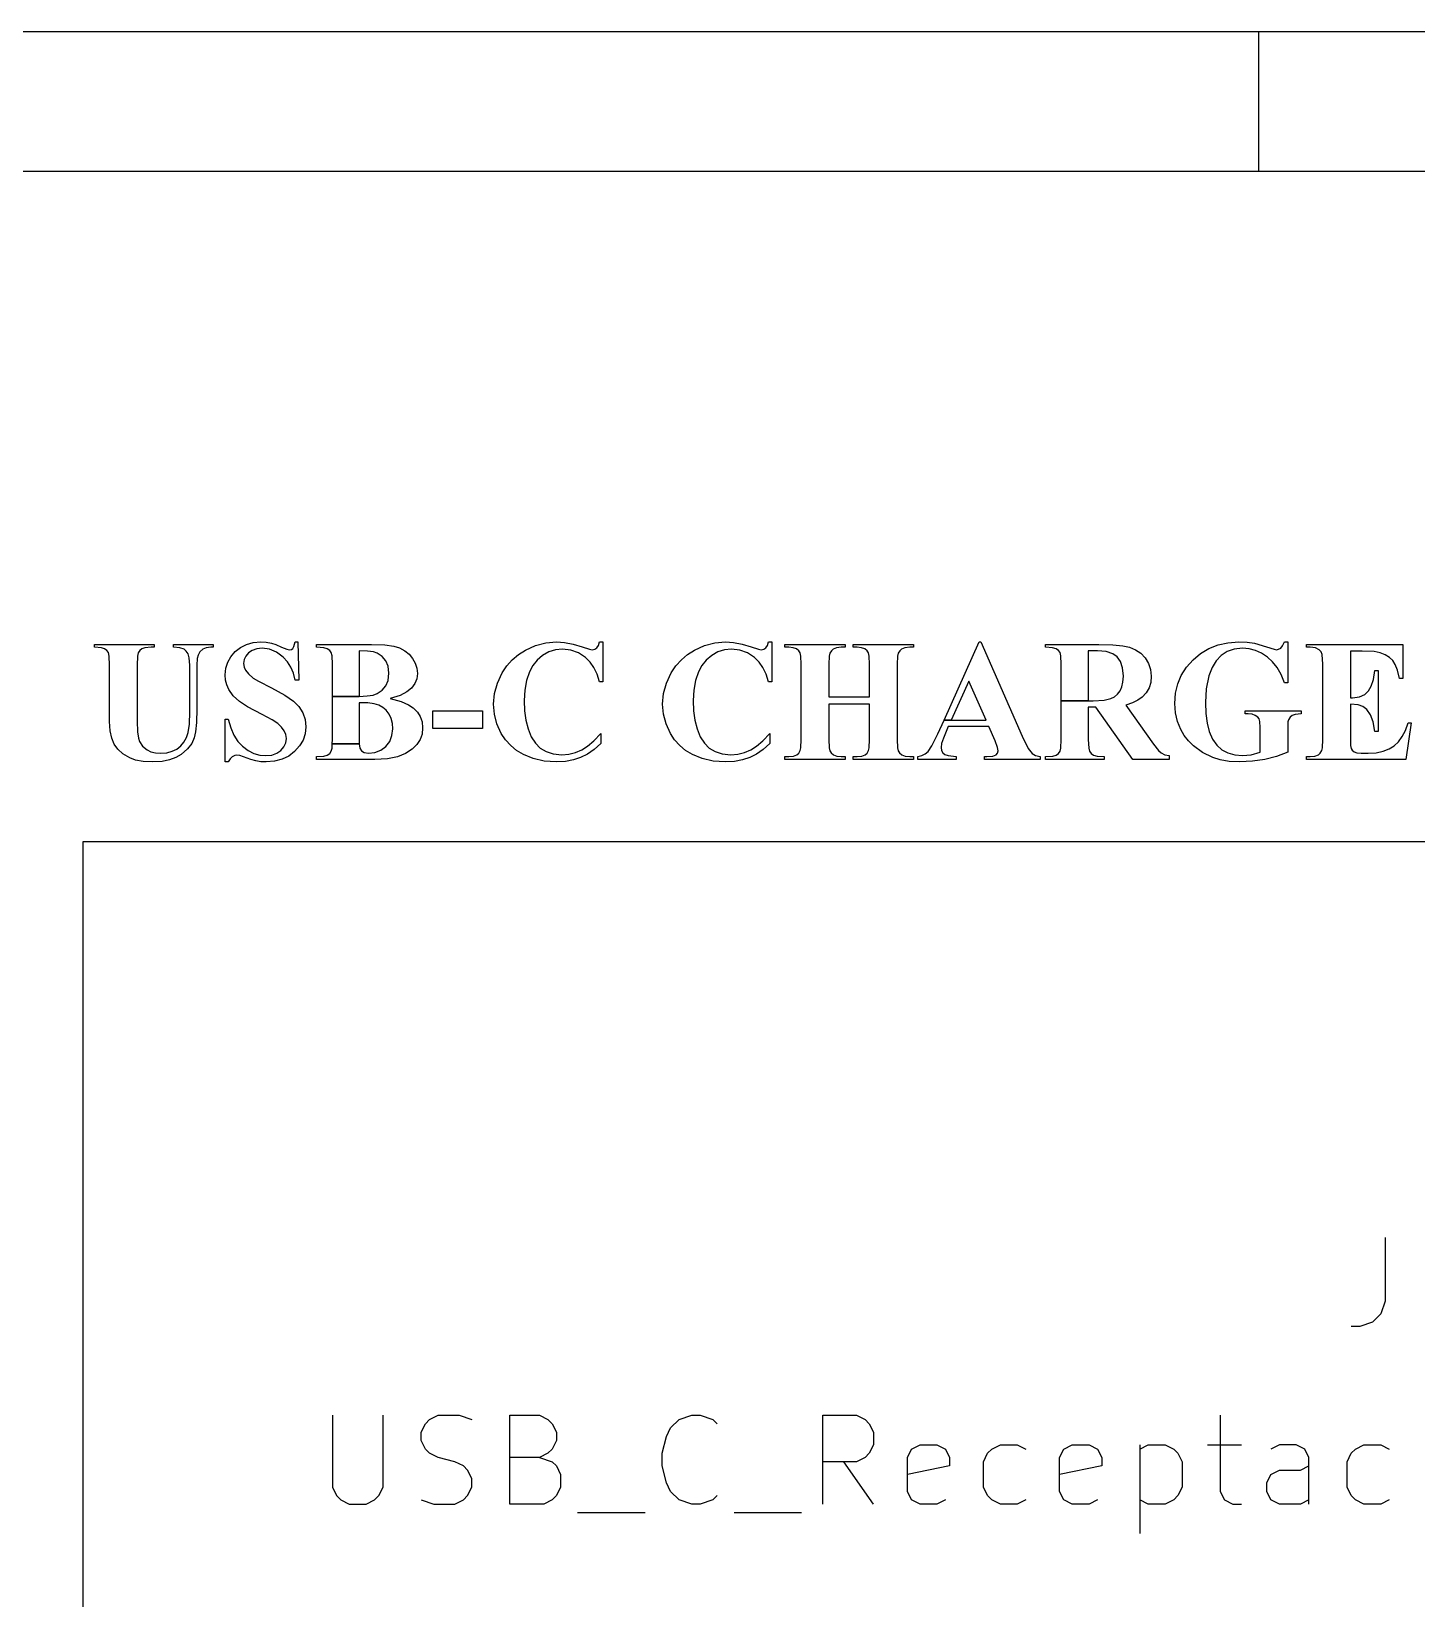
# Model space of a CAD drawing. Header units: inches. Extents: x 0.4 to 11.3, y -7.9 to -0.4.
# Drawn here: x 1.671 to 2.451, y -1.276 to -0.394 of the extents above; entities that cross this region are included whole.
import ezdxf

# ---------------------------------------------------------------- set-up
doc = ezdxf.new("R2010")
doc.units = ezdxf.units.IN
doc.header["$MEASUREMENT"] = 0
for name, color, linetype in [('GREENSIXTYFIVE', 129, 'CONTINUOUS'), ('LIGHTBLUE', 172, 'CONTINUOUS'), ('RED', 14, 'CONTINUOUS')]:
    doc.layers.add(name, color=color, linetype=linetype)

msp = doc.modelspace()

# ---------------------------------------------------------------- linework, layer by layer
at = {"layer": 'GREENSIXTYFIVE', "linetype": 'CONTINUOUS'}
for p, q in [((2.43333, -1.0728), (2.43333, -1.10852)), ((2.43333, -1.0728), (2.43333, -1.10852)), ((2.43333, -1.10852), (2.43095, -1.11566)), ((2.43333, -1.10852), (2.43095, -1.11566)), ((2.42619, -1.12043), (2.41905, -1.1228)), ((2.42619, -1.12043), (2.41905, -1.1228)), ((2.43095, -1.11566), (2.42619, -1.12043)), ((2.43095, -1.11566), (2.42619, -1.12043)), ((2.41905, -1.1228), (2.41429, -1.1228)), ((2.41905, -1.1228), (2.41429, -1.1228)), ((1.84048, -1.1728), (1.84048, -1.21328)), ((1.84048, -1.1728), (1.84048, -1.21328)), ((1.86905, -1.21328), (1.86905, -1.1728)), ((1.86905, -1.21328), (1.86905, -1.1728)), ((1.89524, -1.17519), (1.9, -1.1728)), ((1.89524, -1.17519), (1.9, -1.1728)), ((1.9, -1.1728), (1.91191, -1.1728)), ((1.9, -1.1728), (1.91191, -1.1728)), ((1.91191, -1.1728), (1.91905, -1.17519)), ((1.91191, -1.1728), (1.91905, -1.17519)), ((1.94048, -1.2228), (1.94048, -1.1728)), ((1.94048, -1.1728), (1.95715, -1.1728)), ((1.94048, -1.2228), (1.94048, -1.1728)), ((1.94048, -1.1728), (1.95715, -1.1728)), ((1.95715, -1.1728), (1.96191, -1.17519)), ((1.95715, -1.1728), (1.96191, -1.17519)), ((2.03572, -1.17519), (2.04286, -1.1728)), ((2.03572, -1.17519), (2.04286, -1.1728)), ((2.04286, -1.1728), (2.04762, -1.1728)), ((2.04286, -1.1728), (2.04762, -1.1728)), ((2.04762, -1.1728), (2.05476, -1.17519)), ((2.04762, -1.1728), (2.05476, -1.17519)), ((2.11667, -1.2228), (2.11667, -1.1728)), ((2.11667, -1.1728), (2.13571, -1.1728)), ((2.11667, -1.2228), (2.11667, -1.1728)), ((2.11667, -1.1728), (2.13571, -1.1728)), ((2.13571, -1.1728), (2.14048, -1.17519)), ((2.13571, -1.1728), (2.14048, -1.17519)), ((2.34048, -1.1728), (2.34048, -1.21566)), ((2.34048, -1.1728), (2.34048, -1.21566)), ((1.89048, -1.18233), (1.89286, -1.17757)), ((1.89048, -1.18233), (1.89286, -1.17757)), ((1.89048, -1.18709), (1.89048, -1.18233)), ((1.89048, -1.18709), (1.89048, -1.18233)), ((1.89286, -1.17757), (1.89524, -1.17519)), ((1.89286, -1.17757), (1.89524, -1.17519)), ((1.96191, -1.17519), (1.96429, -1.17757)), ((1.96191, -1.17519), (1.96429, -1.17757)), ((1.96429, -1.17757), (1.96667, -1.18233)), ((1.96429, -1.17757), (1.96667, -1.18233)), ((1.96667, -1.18233), (1.96667, -1.18709)), ((1.96667, -1.18233), (1.96667, -1.18709)), ((2.02857, -1.18471), (2.03095, -1.17995)), ((2.02857, -1.18471), (2.03095, -1.17995)), ((2.03095, -1.17995), (2.03572, -1.17519)), ((2.03095, -1.17995), (2.03572, -1.17519)), ((2.05476, -1.17519), (2.05714, -1.17757)), ((2.05476, -1.17519), (2.05714, -1.17757)), ((2.14048, -1.17519), (2.14286, -1.17757)), ((2.14048, -1.17519), (2.14286, -1.17757)), ((2.14286, -1.17757), (2.14524, -1.18233)), ((2.14286, -1.17757), (2.14524, -1.18233)), ((2.14524, -1.18233), (2.14524, -1.18947)), ((2.14524, -1.18233), (2.14524, -1.18947)), ((1.89286, -1.19185), (1.89048, -1.18709)), ((1.89286, -1.19185), (1.89048, -1.18709)), ((1.96667, -1.18709), (1.96429, -1.19185)), ((1.96667, -1.18709), (1.96429, -1.19185)), ((2.02619, -1.19423), (2.02857, -1.18471)), ((2.02619, -1.19423), (2.02857, -1.18471)), ((2.14524, -1.18947), (2.14286, -1.19423)), ((2.14524, -1.18947), (2.14286, -1.19423)), ((2.16667, -1.19185), (2.17143, -1.18947)), ((2.16667, -1.19185), (2.17143, -1.18947)), ((2.17143, -1.18947), (2.18095, -1.18947)), ((2.17143, -1.18947), (2.18095, -1.18947)), ((2.18095, -1.18947), (2.18571, -1.19185)), ((2.18095, -1.18947), (2.18571, -1.19185)), ((2.21191, -1.19185), (2.21667, -1.18947)), ((2.21191, -1.19185), (2.21667, -1.18947)), ((2.21667, -1.18947), (2.22619, -1.18947)), ((2.21667, -1.18947), (2.22619, -1.18947)), ((2.22619, -1.18947), (2.23095, -1.19185)), ((2.22619, -1.18947), (2.23095, -1.19185)), ((2.25238, -1.19185), (2.25715, -1.18947)), ((2.25238, -1.19185), (2.25715, -1.18947)), ((2.25715, -1.18947), (2.26667, -1.18947)), ((2.25715, -1.18947), (2.26667, -1.18947)), ((2.26667, -1.18947), (2.27143, -1.19185)), ((2.26667, -1.18947), (2.27143, -1.19185)), ((2.29524, -1.18947), (2.29524, -1.23947)), ((2.29524, -1.19185), (2.3, -1.18947)), ((2.29524, -1.18947), (2.29524, -1.23947)), ((2.29524, -1.19185), (2.3, -1.18947)), ((2.3, -1.18947), (2.30953, -1.18947)), ((2.3, -1.18947), (2.30953, -1.18947)), ((2.30953, -1.18947), (2.31429, -1.19185)), ((2.30953, -1.18947), (2.31429, -1.19185)), ((2.33333, -1.18947), (2.35238, -1.18947)), ((2.33333, -1.18947), (2.35238, -1.18947)), ((2.37381, -1.18947), (2.36905, -1.19185)), ((2.37381, -1.18947), (2.36905, -1.19185)), ((2.38333, -1.18947), (2.37381, -1.18947)), ((2.38333, -1.18947), (2.37381, -1.18947)), ((2.38809, -1.19185), (2.38333, -1.18947)), ((2.38809, -1.19185), (2.38333, -1.18947)), ((2.41667, -1.19185), (2.42143, -1.18947)), ((2.41667, -1.19185), (2.42143, -1.18947)), ((2.42143, -1.18947), (2.43095, -1.18947)), ((2.42143, -1.18947), (2.43095, -1.18947)), ((2.43095, -1.18947), (2.43571, -1.19185)), ((2.43095, -1.18947), (2.43571, -1.19185)), ((1.89524, -1.19423), (1.89286, -1.19185)), ((1.89524, -1.19423), (1.89286, -1.19185)), ((1.9, -1.19661), (1.89524, -1.19423)), ((1.9, -1.19661), (1.89524, -1.19423)), ((1.90953, -1.199), (1.9, -1.19661)), ((1.90953, -1.199), (1.9, -1.19661)), ((1.91429, -1.20137), (1.90953, -1.199)), ((1.91429, -1.20137), (1.90953, -1.199)), ((1.95715, -1.19661), (1.94048, -1.19661)), ((1.95715, -1.19661), (1.94048, -1.19661)), ((1.96191, -1.19423), (1.95715, -1.19661)), ((1.96191, -1.19423), (1.95715, -1.19661)), ((1.95715, -1.19661), (1.96429, -1.199)), ((1.95715, -1.19661), (1.96429, -1.199)), ((1.96429, -1.19185), (1.96191, -1.19423)), ((1.96429, -1.19185), (1.96191, -1.19423)), ((1.96429, -1.199), (1.96667, -1.20137)), ((1.96429, -1.199), (1.96667, -1.20137)), ((2.02619, -1.20137), (2.02619, -1.19423)), ((2.02619, -1.20137), (2.02619, -1.19423)), ((2.13571, -1.199), (2.11667, -1.199)), ((2.13571, -1.199), (2.11667, -1.199)), ((2.14524, -1.2228), (2.12857, -1.199)), ((2.14524, -1.2228), (2.12857, -1.199)), ((2.14048, -1.19661), (2.13571, -1.199)), ((2.14048, -1.19661), (2.13571, -1.199)), ((2.14286, -1.19423), (2.14048, -1.19661)), ((2.14286, -1.19423), (2.14048, -1.19661)), ((2.16429, -1.19661), (2.16667, -1.19185)), ((2.16429, -1.19661), (2.16667, -1.19185)), ((2.16429, -1.21566), (2.16429, -1.19661)), ((2.16429, -1.21566), (2.16429, -1.19661)), ((2.18571, -1.19185), (2.18809, -1.19661)), ((2.18571, -1.19185), (2.18809, -1.19661)), ((2.18809, -1.19661), (2.18809, -1.20137)), ((2.18809, -1.19661), (2.18809, -1.20137)), ((2.20715, -1.199), (2.20952, -1.19423)), ((2.20715, -1.199), (2.20952, -1.19423)), ((2.20715, -1.21328), (2.20715, -1.199)), ((2.20715, -1.21328), (2.20715, -1.199)), ((2.20952, -1.19423), (2.21191, -1.19185)), ((2.20952, -1.19423), (2.21191, -1.19185)), ((2.25, -1.19661), (2.25238, -1.19185)), ((2.25, -1.19661), (2.25238, -1.19185)), ((2.25, -1.21566), (2.25, -1.19661)), ((2.25, -1.21566), (2.25, -1.19661)), ((2.27143, -1.19185), (2.27381, -1.19661)), ((2.27143, -1.19185), (2.27381, -1.19661)), ((2.27381, -1.19661), (2.27381, -1.20137)), ((2.27381, -1.19661), (2.27381, -1.20137)), ((2.31429, -1.19185), (2.31667, -1.19423)), ((2.31429, -1.19185), (2.31667, -1.19423)), ((2.31667, -1.19423), (2.31905, -1.199)), ((2.31667, -1.19423), (2.31905, -1.199)), ((2.31905, -1.199), (2.31905, -1.21328)), ((2.31905, -1.199), (2.31905, -1.21328)), ((2.39048, -1.19661), (2.38809, -1.19185)), ((2.39048, -1.19661), (2.38809, -1.19185)), ((2.39048, -1.2228), (2.39048, -1.19661)), ((2.39048, -1.2228), (2.39048, -1.19661)), ((2.41191, -1.199), (2.41428, -1.19423)), ((2.41191, -1.199), (2.41428, -1.19423)), ((2.41191, -1.21328), (2.41191, -1.199)), ((2.41191, -1.21328), (2.41191, -1.199)), ((2.41428, -1.19423), (2.41667, -1.19185)), ((2.41428, -1.19423), (2.41667, -1.19185)), ((1.91667, -1.20376), (1.91429, -1.20137)), ((1.91667, -1.20376), (1.91429, -1.20137)), ((1.91905, -1.20852), (1.91667, -1.20376)), ((1.91905, -1.20852), (1.91667, -1.20376)), ((1.91905, -1.21328), (1.91905, -1.20852)), ((1.91905, -1.21328), (1.91905, -1.20852)), ((1.96667, -1.20137), (1.96905, -1.20614)), ((1.96667, -1.20137), (1.96905, -1.20614)), ((1.96905, -1.20614), (1.96905, -1.21328)), ((1.96905, -1.20614), (1.96905, -1.21328)), ((2.02857, -1.2109), (2.02619, -1.20137)), ((2.02857, -1.2109), (2.02619, -1.20137)), ((2.18809, -1.20137), (2.16429, -1.20614)), ((2.18809, -1.20137), (2.16429, -1.20614)), ((2.27381, -1.20137), (2.25, -1.20614)), ((2.27381, -1.20137), (2.25, -1.20614)), ((2.36667, -1.2109), (2.36905, -1.20614)), ((2.36667, -1.2109), (2.36905, -1.20614)), ((2.36905, -1.20614), (2.37381, -1.20376)), ((2.36905, -1.20614), (2.37381, -1.20376)), ((2.37381, -1.20376), (2.38572, -1.20376)), ((2.37381, -1.20376), (2.38572, -1.20376)), ((2.38572, -1.20376), (2.39048, -1.20137)), ((2.38572, -1.20376), (2.39048, -1.20137)), ((1.84048, -1.21328), (1.84286, -1.21804)), ((1.84048, -1.21328), (1.84286, -1.21804)), ((1.86667, -1.21804), (1.86905, -1.21328)), ((1.86667, -1.21804), (1.86905, -1.21328)), ((1.91667, -1.21804), (1.91905, -1.21328)), ((1.91667, -1.21804), (1.91905, -1.21328)), ((1.96905, -1.21328), (1.96667, -1.21804)), ((1.96905, -1.21328), (1.96667, -1.21804)), ((2.03095, -1.21566), (2.02857, -1.2109)), ((2.03095, -1.21566), (2.02857, -1.2109)), ((2.03572, -1.22043), (2.03095, -1.21566)), ((2.03572, -1.22043), (2.03095, -1.21566)), ((2.16667, -1.22043), (2.16429, -1.21566)), ((2.16667, -1.22043), (2.16429, -1.21566)), ((2.20952, -1.21804), (2.20715, -1.21328)), ((2.20952, -1.21804), (2.20715, -1.21328)), ((2.25238, -1.22043), (2.25, -1.21566)), ((2.25238, -1.22043), (2.25, -1.21566)), ((2.31905, -1.21328), (2.31667, -1.21804)), ((2.31905, -1.21328), (2.31667, -1.21804)), ((2.34048, -1.21566), (2.34286, -1.22043)), ((2.34048, -1.21566), (2.34286, -1.22043)), ((2.36667, -1.21566), (2.36667, -1.2109)), ((2.36667, -1.21566), (2.36667, -1.2109)), ((2.36905, -1.22043), (2.36667, -1.21566)), ((2.36905, -1.22043), (2.36667, -1.21566)), ((2.41428, -1.21804), (2.41191, -1.21328)), ((2.41428, -1.21804), (2.41191, -1.21328)), ((1.84286, -1.21804), (1.84524, -1.22043)), ((1.84286, -1.21804), (1.84524, -1.22043)), ((1.84524, -1.22043), (1.85, -1.2228)), ((1.84524, -1.22043), (1.85, -1.2228)), ((1.85, -1.2228), (1.85952, -1.2228)), ((1.85, -1.2228), (1.85952, -1.2228)), ((1.85952, -1.2228), (1.86429, -1.22043)), ((1.85952, -1.2228), (1.86429, -1.22043)), ((1.86429, -1.22043), (1.86667, -1.21804)), ((1.86429, -1.22043), (1.86667, -1.21804)), ((1.89048, -1.22043), (1.89762, -1.2228)), ((1.89048, -1.22043), (1.89762, -1.2228)), ((1.89762, -1.2228), (1.90953, -1.2228)), ((1.89762, -1.2228), (1.90953, -1.2228)), ((1.90953, -1.2228), (1.91429, -1.22043)), ((1.90953, -1.2228), (1.91429, -1.22043)), ((1.91429, -1.22043), (1.91667, -1.21804)), ((1.91429, -1.22043), (1.91667, -1.21804)), ((1.95952, -1.2228), (1.94048, -1.2228)), ((1.95952, -1.2228), (1.94048, -1.2228)), ((1.96429, -1.22043), (1.95952, -1.2228)), ((1.96429, -1.22043), (1.95952, -1.2228)), ((1.96667, -1.21804), (1.96429, -1.22043)), ((1.96667, -1.21804), (1.96429, -1.22043)), ((2.04286, -1.2228), (2.03572, -1.22043)), ((2.04286, -1.2228), (2.03572, -1.22043)), ((2.04762, -1.2228), (2.04286, -1.2228)), ((2.04762, -1.2228), (2.04286, -1.2228)), ((2.05476, -1.22043), (2.04762, -1.2228)), ((2.05476, -1.22043), (2.04762, -1.2228)), ((2.05714, -1.21804), (2.05476, -1.22043)), ((2.05714, -1.21804), (2.05476, -1.22043)), ((2.17143, -1.2228), (2.16667, -1.22043)), ((2.17143, -1.2228), (2.16667, -1.22043)), ((2.18095, -1.2228), (2.17143, -1.2228)), ((2.18095, -1.2228), (2.17143, -1.2228)), ((2.18571, -1.22043), (2.18095, -1.2228)), ((2.18571, -1.22043), (2.18095, -1.2228)), ((2.21191, -1.22043), (2.20952, -1.21804)), ((2.21191, -1.22043), (2.20952, -1.21804)), ((2.21667, -1.2228), (2.21191, -1.22043)), ((2.21667, -1.2228), (2.21191, -1.22043)), ((2.22619, -1.2228), (2.21667, -1.2228)), ((2.22619, -1.2228), (2.21667, -1.2228)), ((2.23095, -1.22043), (2.22619, -1.2228)), ((2.23095, -1.22043), (2.22619, -1.2228)), ((2.25715, -1.2228), (2.25238, -1.22043)), ((2.25715, -1.2228), (2.25238, -1.22043)), ((2.26667, -1.2228), (2.25715, -1.2228)), ((2.26667, -1.2228), (2.25715, -1.2228)), ((2.27143, -1.22043), (2.26667, -1.2228)), ((2.27143, -1.22043), (2.26667, -1.2228)), ((2.3, -1.2228), (2.29524, -1.22043)), ((2.3, -1.2228), (2.29524, -1.22043)), ((2.30953, -1.2228), (2.3, -1.2228)), ((2.30953, -1.2228), (2.3, -1.2228)), ((2.31429, -1.22043), (2.30953, -1.2228)), ((2.31429, -1.22043), (2.30953, -1.2228)), ((2.31667, -1.21804), (2.31429, -1.22043)), ((2.31667, -1.21804), (2.31429, -1.22043)), ((2.34286, -1.22043), (2.34762, -1.2228)), ((2.34286, -1.22043), (2.34762, -1.2228)), ((2.34762, -1.2228), (2.35238, -1.2228)), ((2.34762, -1.2228), (2.35238, -1.2228)), ((2.37381, -1.2228), (2.36905, -1.22043)), ((2.37381, -1.2228), (2.36905, -1.22043)), ((2.38572, -1.2228), (2.37381, -1.2228)), ((2.38572, -1.2228), (2.37381, -1.2228)), ((2.39048, -1.22043), (2.38572, -1.2228)), ((2.39048, -1.22043), (2.38572, -1.2228)), ((2.41667, -1.22043), (2.41428, -1.21804)), ((2.41667, -1.22043), (2.41428, -1.21804)), ((2.42143, -1.2228), (2.41667, -1.22043)), ((2.42143, -1.2228), (2.41667, -1.22043)), ((2.43095, -1.2228), (2.42143, -1.2228)), ((2.43095, -1.2228), (2.42143, -1.2228)), ((2.43571, -1.22043), (2.43095, -1.2228)), ((2.43571, -1.22043), (2.43095, -1.2228)), ((1.97857, -1.22757), (2.01667, -1.22757)), ((1.97857, -1.22757), (2.01667, -1.22757)), ((2.06667, -1.22757), (2.10476, -1.22757)), ((2.06667, -1.22757), (2.10476, -1.22757))]:
    msp.add_line(p, q, dxfattribs=at)
at = {"layer": 'LIGHTBLUE', "linetype": 'CONTINUOUS'}
for p, q in [((1.7066, -0.73883), (1.74007, -0.73883)), ((1.7066, -0.74047), (1.7066, -0.73883)), ((1.71038, -0.74069), (1.7066, -0.74047)), ((1.71224, -0.74125), (1.71038, -0.74069)), ((1.73493, -0.74072), (1.73321, -0.74128)), ((1.7384, -0.74047), (1.73493, -0.74072)), ((1.74007, -0.74047), (1.7384, -0.74047)), ((1.74007, -0.73883), (1.74007, -0.74047)), ((1.75093, -0.74047), (1.75093, -0.73883)), ((1.75093, -0.73883), (1.77335, -0.73883)), ((1.7546, -0.74079), (1.75093, -0.74047)), ((1.757, -0.74159), (1.7546, -0.74079)), ((1.76945, -0.74077), (1.76747, -0.74159)), ((1.77202, -0.74047), (1.76945, -0.74077)), ((1.77335, -0.74047), (1.77202, -0.74047)), ((1.77335, -0.73883), (1.77335, -0.74047)), ((1.78582, -0.74287), (1.78882, -0.74052)), ((1.78882, -0.74052), (1.79217, -0.73885)), ((1.79217, -0.73885), (1.79592, -0.73782)), ((1.79592, -0.73782), (1.80017, -0.73746)), ((1.80103, -0.74102), (1.79788, -0.74133)), ((1.80017, -0.73746), (1.80329, -0.73765)), ((1.80506, -0.74154), (1.80103, -0.74102)), ((1.80329, -0.73765), (1.80629, -0.73821)), ((1.80629, -0.73821), (1.80863, -0.73896)), ((1.80863, -0.73896), (1.81177, -0.74031)), ((1.81177, -0.74031), (1.8148, -0.74155)), ((1.81742, -0.74164), (1.81825, -0.74108)), ((1.81825, -0.74108), (1.81885, -0.74004)), ((1.81885, -0.74004), (1.81959, -0.73746)), ((1.81959, -0.73746), (1.82102, -0.73746)), ((1.82102, -0.73746), (1.82154, -0.75907)), ((1.83151, -0.74047), (1.83151, -0.73883)), ((1.83151, -0.73883), (1.86259, -0.73883)), ((1.83559, -0.74072), (1.83151, -0.74047)), ((1.83758, -0.74128), (1.83559, -0.74072)), ((1.86259, -0.73883), (1.87012, -0.73911)), ((1.87012, -0.73911), (1.87517, -0.73983)), ((1.87517, -0.73983), (1.87837, -0.74081)), ((1.87837, -0.74081), (1.88128, -0.74238)), ((1.94922, -0.74203), (1.95486, -0.73948)), ((1.95486, -0.73948), (1.96067, -0.73797)), ((1.96067, -0.73797), (1.96674, -0.73746)), ((1.96674, -0.73746), (1.97126, -0.73775)), ((1.97126, -0.73775), (1.97606, -0.73865)), ((1.97606, -0.73865), (1.98118, -0.74023)), ((1.98118, -0.74023), (1.98522, -0.74156)), ((1.9882, -0.74157), (1.98943, -0.74079)), ((1.98943, -0.74079), (1.99032, -0.73952)), ((1.99032, -0.73952), (1.99089, -0.73746)), ((1.99089, -0.73746), (1.99275, -0.73746)), ((1.99275, -0.73746), (1.99275, -0.75989)), ((2.04441, -0.74203), (2.05006, -0.73948)), ((2.05006, -0.73948), (2.05587, -0.73797)), ((2.05587, -0.73797), (2.06194, -0.73746)), ((2.06194, -0.73746), (2.06645, -0.73775)), ((2.06645, -0.73775), (2.07125, -0.73865)), ((2.07125, -0.73865), (2.07638, -0.74023)), ((2.07638, -0.74023), (2.08042, -0.74156)), ((2.0834, -0.74157), (2.08463, -0.74079)), ((2.08463, -0.74079), (2.08552, -0.73952)), ((2.08552, -0.73952), (2.08609, -0.73746)), ((2.08609, -0.73746), (2.08795, -0.73746)), ((2.08795, -0.73746), (2.08795, -0.75989)), ((2.09535, -0.74047), (2.09535, -0.73883)), ((2.09535, -0.73883), (2.12926, -0.73883)), ((2.0975, -0.74047), (2.09535, -0.74047)), ((2.10006, -0.74073), (2.0975, -0.74047)), ((2.10183, -0.74143), (2.10006, -0.74073)), ((2.12446, -0.74075), (2.12256, -0.7415)), ((2.12711, -0.74047), (2.12446, -0.74075)), ((2.12926, -0.74047), (2.12711, -0.74047)), ((2.12926, -0.73883), (2.12926, -0.74047)), ((2.13385, -0.74047), (2.13385, -0.73883)), ((2.13385, -0.73883), (2.1677, -0.73883)), ((2.13595, -0.74047), (2.13385, -0.74047)), ((2.1385, -0.74073), (2.13595, -0.74047)), ((2.1403, -0.74143), (2.1385, -0.74073)), ((2.16291, -0.74075), (2.16106, -0.7415)), ((2.1656, -0.74047), (2.16291, -0.74075)), ((2.1677, -0.74047), (2.1656, -0.74047)), ((2.1677, -0.73883), (2.1677, -0.74047)), ((2.18494, -0.7815), (2.20472, -0.73746)), ((2.20472, -0.73746), (2.20563, -0.73746)), ((2.20563, -0.73746), (2.22901, -0.79055)), ((2.24201, -0.74047), (2.24201, -0.73883)), ((2.24201, -0.73883), (2.27213, -0.73883)), ((2.24609, -0.74072), (2.24201, -0.74047)), ((2.24808, -0.74128), (2.24609, -0.74072)), ((2.27213, -0.73883), (2.28007, -0.73906)), ((2.28007, -0.73906), (2.28563, -0.73964)), ((2.28563, -0.73964), (2.28935, -0.74046)), ((2.28935, -0.74046), (2.29278, -0.74186)), ((2.32946, -0.7439), (2.33413, -0.74112)), ((2.33413, -0.74112), (2.33924, -0.73912)), ((2.33924, -0.73912), (2.34483, -0.73789)), ((2.34483, -0.73789), (2.35102, -0.73746)), ((2.35308, -0.74102), (2.34839, -0.7415)), ((2.35102, -0.73746), (2.35573, -0.73765)), ((2.35679, -0.74132), (2.35308, -0.74102)), ((2.35573, -0.73765), (2.35973, -0.73817)), ((2.35973, -0.73817), (2.36654, -0.74018)), ((2.36654, -0.74018), (2.37083, -0.74157)), ((2.37339, -0.74161), (2.3746, -0.74092)), ((2.3746, -0.74092), (2.37561, -0.73974)), ((2.37561, -0.73974), (2.3767, -0.73746)), ((2.3767, -0.73746), (2.37847, -0.73746)), ((2.37847, -0.73746), (2.37847, -0.76044)), ((2.38905, -0.74047), (2.38905, -0.73883)), ((2.38905, -0.73883), (2.44333, -0.73883)), ((2.3912, -0.74047), (2.38905, -0.74047)), ((2.39413, -0.74084), (2.3912, -0.74047)), ((2.39618, -0.74185), (2.39413, -0.74084)), ((2.44333, -0.73883), (2.44333, -0.75798)), ((1.71356, -0.74224), (1.71224, -0.74125)), ((1.71439, -0.74348), (1.71356, -0.74224)), ((1.71481, -0.7454), (1.71439, -0.74348)), ((1.71502, -0.75059), (1.71481, -0.7454)), ((1.73081, -0.74544), (1.73061, -0.75059)), ((1.7312, -0.7435), (1.73081, -0.74544)), ((1.732, -0.74224), (1.7312, -0.7435)), ((1.73321, -0.74128), (1.732, -0.74224)), ((1.75822, -0.74257), (1.757, -0.74159)), ((1.7593, -0.74424), (1.75822, -0.74257)), ((1.75993, -0.74647), (1.7593, -0.74424)), ((1.7602, -0.75059), (1.75993, -0.74647)), ((1.76441, -0.74685), (1.76422, -0.75059)), ((1.76484, -0.74496), (1.76441, -0.74685)), ((1.76593, -0.74297), (1.76484, -0.74496)), ((1.76747, -0.74159), (1.76593, -0.74297)), ((1.7805, -0.75224), (1.78155, -0.74887)), ((1.78155, -0.74887), (1.7833, -0.74576)), ((1.7833, -0.74576), (1.78582, -0.74287)), ((1.79077, -0.74743), (1.79046, -0.74956)), ((1.79046, -0.74956), (1.79072, -0.75159)), ((1.79169, -0.74547), (1.79077, -0.74743)), ((1.79331, -0.7436), (1.79169, -0.74547)), ((1.79535, -0.74221), (1.79331, -0.7436)), ((1.79788, -0.74133), (1.79535, -0.74221)), ((1.80894, -0.74315), (1.80506, -0.74154)), ((1.81277, -0.74597), (1.80894, -0.74315)), ((1.8152, -0.74861), (1.81277, -0.74597)), ((1.8148, -0.74155), (1.81629, -0.74184)), ((1.81714, -0.75163), (1.8152, -0.74861)), ((1.81629, -0.74184), (1.81742, -0.74164)), ((1.83899, -0.74225), (1.83758, -0.74128)), ((1.83985, -0.74345), (1.83899, -0.74225)), ((1.84028, -0.74528), (1.83985, -0.74345)), ((1.8405, -0.75004), (1.84028, -0.74528)), ((1.86031, -0.74256), (1.85561, -0.74238)), ((1.85561, -0.74238), (1.85561, -0.7681)), ((1.86357, -0.74306), (1.86031, -0.74256)), ((1.86575, -0.74378), (1.86357, -0.74306)), ((1.86856, -0.74557), (1.86575, -0.74378)), ((1.8706, -0.748), (1.86856, -0.74557)), ((1.87184, -0.75102), (1.8706, -0.748)), ((1.88128, -0.74238), (1.8837, -0.74435)), ((1.8837, -0.74435), (1.88569, -0.74675)), ((1.88569, -0.74675), (1.88719, -0.74948)), ((1.88719, -0.74948), (1.88807, -0.75226)), ((1.93877, -0.75096), (1.94183, -0.74752)), ((1.94183, -0.74752), (1.9453, -0.74456)), ((1.9453, -0.74456), (1.94922, -0.74203)), ((1.95581, -0.74767), (1.95336, -0.75071)), ((1.9589, -0.74507), (1.95581, -0.74767)), ((1.96241, -0.74311), (1.9589, -0.74507)), ((1.9661, -0.74195), (1.96241, -0.74311)), ((1.97004, -0.74156), (1.9661, -0.74195)), ((1.97472, -0.74209), (1.97004, -0.74156)), ((1.97902, -0.74365), (1.97472, -0.74209)), ((1.98305, -0.74629), (1.97902, -0.74365)), ((1.98561, -0.74882), (1.98305, -0.74629)), ((1.98522, -0.74156), (1.98678, -0.74184)), ((1.98778, -0.75188), (1.98561, -0.74882)), ((1.98678, -0.74184), (1.9882, -0.74157)), ((2.03397, -0.75096), (2.03703, -0.74752)), ((2.03703, -0.74752), (2.0405, -0.74456)), ((2.0405, -0.74456), (2.04441, -0.74203)), ((2.05101, -0.74767), (2.04856, -0.75071)), ((2.0541, -0.74507), (2.05101, -0.74767)), ((2.05761, -0.74311), (2.0541, -0.74507)), ((2.0613, -0.74195), (2.05761, -0.74311)), ((2.06524, -0.74156), (2.0613, -0.74195)), ((2.06991, -0.74209), (2.06524, -0.74156)), ((2.07421, -0.74365), (2.06991, -0.74209)), ((2.07824, -0.74629), (2.07421, -0.74365)), ((2.08081, -0.74882), (2.07824, -0.74629)), ((2.08042, -0.74156), (2.08197, -0.74184)), ((2.08297, -0.75188), (2.08081, -0.74882)), ((2.08197, -0.74184), (2.0834, -0.74157)), ((2.1032, -0.74251), (2.10183, -0.74143)), ((2.10396, -0.74366), (2.1032, -0.74251)), ((2.10431, -0.74541), (2.10396, -0.74366)), ((2.10448, -0.75004), (2.10431, -0.74541)), ((2.12025, -0.7455), (2.12007, -0.75004)), ((2.1206, -0.74386), (2.12025, -0.7455)), ((2.12148, -0.7424), (2.1206, -0.74386)), ((2.12256, -0.7415), (2.12148, -0.7424)), ((2.1417, -0.74251), (2.1403, -0.74143)), ((2.14245, -0.74366), (2.1417, -0.74251)), ((2.1428, -0.74541), (2.14245, -0.74366)), ((2.14298, -0.75004), (2.1428, -0.74541)), ((2.15875, -0.7455), (2.15857, -0.75004)), ((2.15909, -0.74386), (2.15875, -0.7455)), ((2.15998, -0.7424), (2.15909, -0.74386)), ((2.16106, -0.7415), (2.15998, -0.7424)), ((2.24949, -0.74225), (2.24808, -0.74128)), ((2.25035, -0.74345), (2.24949, -0.74225)), ((2.25078, -0.74528), (2.25035, -0.74345)), ((2.251, -0.75004), (2.25078, -0.74528)), ((2.27132, -0.74238), (2.2662, -0.74238)), ((2.2662, -0.74238), (2.2662, -0.77056)), ((2.27634, -0.74284), (2.27132, -0.74238)), ((2.27994, -0.74406), (2.27634, -0.74284)), ((2.28249, -0.74589), (2.27994, -0.74406)), ((2.28431, -0.74846), (2.28249, -0.74589)), ((2.28551, -0.75197), (2.28431, -0.74846)), ((2.29278, -0.74186), (2.29572, -0.74385)), ((2.29572, -0.74385), (2.29824, -0.74646)), ((2.29824, -0.74646), (2.30015, -0.74952)), ((2.30015, -0.74952), (2.3013, -0.75291)), ((2.32143, -0.75174), (2.32516, -0.7475)), ((2.32516, -0.7475), (2.32946, -0.7439)), ((2.33815, -0.74809), (2.33587, -0.75184)), ((2.34098, -0.7451), (2.33815, -0.74809)), ((2.34441, -0.74287), (2.34098, -0.7451)), ((2.34839, -0.7415), (2.34441, -0.74287)), ((2.36033, -0.74224), (2.35679, -0.74132)), ((2.36375, -0.74377), (2.36033, -0.74224)), ((2.36709, -0.74597), (2.36375, -0.74377)), ((2.37, -0.74862), (2.36709, -0.74597)), ((2.37257, -0.75187), (2.37, -0.74862)), ((2.37083, -0.74157), (2.37211, -0.74184)), ((2.37211, -0.74184), (2.37339, -0.74161)), ((2.39725, -0.74295), (2.39618, -0.74185)), ((2.39795, -0.7445), (2.39725, -0.74295)), ((2.39819, -0.75004), (2.39795, -0.7445)), ((2.41378, -0.74266), (2.41378, -0.76892)), ((2.42047, -0.74266), (2.41378, -0.74266)), ((2.42725, -0.74293), (2.42047, -0.74266)), ((2.43051, -0.74351), (2.42725, -0.74293)), ((2.43343, -0.74469), (2.43051, -0.74351)), ((2.43577, -0.74618), (2.43343, -0.74469)), ((2.43761, -0.74797), (2.43577, -0.74618)), ((2.43901, -0.75014), (2.43761, -0.74797)), ((1.71502, -0.78219), (1.71502, -0.75059)), ((1.73061, -0.75059), (1.73061, -0.78214)), ((1.7602, -0.77687), (1.7602, -0.75059)), ((1.76422, -0.75059), (1.76422, -0.77509)), ((1.78013, -0.75596), (1.7805, -0.75224)), ((1.78037, -0.75891), (1.78013, -0.75596)), ((1.79072, -0.75159), (1.79147, -0.75335)), ((1.79147, -0.75335), (1.79317, -0.75547)), ((1.79317, -0.75547), (1.79591, -0.75777)), ((1.79591, -0.75777), (1.79893, -0.75956)), ((1.81861, -0.75509), (1.81714, -0.75163)), ((1.81959, -0.75907), (1.81861, -0.75509)), ((1.8405, -0.7681), (1.8405, -0.75004)), ((1.8723, -0.75509), (1.87184, -0.75102)), ((1.87184, -0.75917), (1.8723, -0.75509)), ((1.88799, -0.75815), (1.88688, -0.76091)), ((1.88837, -0.75515), (1.88799, -0.75815)), ((1.88807, -0.75226), (1.88837, -0.75515)), ((1.9334, -0.76058), (1.93611, -0.7549)), ((1.93611, -0.7549), (1.93877, -0.75096)), ((1.95149, -0.75426), (1.94984, -0.75919)), ((1.95336, -0.75071), (1.95149, -0.75426)), ((1.98954, -0.75554), (1.98778, -0.75188)), ((1.99089, -0.75989), (1.98954, -0.75554)), ((2.02859, -0.76058), (2.03131, -0.7549)), ((2.03131, -0.7549), (2.03397, -0.75096)), ((2.04669, -0.75426), (2.04504, -0.75919)), ((2.04856, -0.75071), (2.04669, -0.75426)), ((2.08474, -0.75554), (2.08297, -0.75188)), ((2.08609, -0.75989), (2.08474, -0.75554)), ((2.10448, -0.79244), (2.10448, -0.75004)), ((2.12007, -0.75004), (2.12007, -0.76837)), ((2.14298, -0.76837), (2.14298, -0.75004)), ((2.15857, -0.75004), (2.15857, -0.79244)), ((2.251, -0.77056), (2.251, -0.75004)), ((2.28595, -0.75676), (2.28551, -0.75197)), ((2.28572, -0.7601), (2.28595, -0.75676)), ((2.3013, -0.75291), (2.30169, -0.75671)), ((2.30169, -0.75671), (2.30135, -0.7602)), ((2.31654, -0.76112), (2.31857, -0.75627)), ((2.31857, -0.75627), (2.32143, -0.75174)), ((2.33415, -0.7565), (2.33264, -0.76389)), ((2.33587, -0.75184), (2.33415, -0.7565)), ((2.37481, -0.75577), (2.37257, -0.75187)), ((2.3767, -0.76044), (2.37481, -0.75577)), ((2.39819, -0.79244), (2.39819, -0.75004)), ((2.42552, -0.76231), (2.42673, -0.75859)), ((2.42673, -0.75859), (2.42755, -0.7536)), ((2.42755, -0.7536), (2.42936, -0.7536)), ((2.42936, -0.7536), (2.42936, -0.7878)), ((2.44033, -0.75337), (2.43901, -0.75014)), ((2.44151, -0.75798), (2.44033, -0.75337)), ((2.44333, -0.75798), (2.44151, -0.75798)), ((1.78106, -0.76165), (1.78037, -0.75891)), ((1.78221, -0.76422), (1.78106, -0.76165)), ((1.78469, -0.76773), (1.78221, -0.76422)), ((1.79893, -0.75956), (1.80629, -0.76332)), ((1.80629, -0.76332), (1.81378, -0.76739)), ((1.81378, -0.76739), (1.81867, -0.77087)), ((1.82154, -0.75907), (1.81959, -0.75907)), ((1.86017, -0.76789), (1.86341, -0.76733)), ((1.86341, -0.76733), (1.86563, -0.76656)), ((1.86563, -0.76656), (1.86851, -0.76468)), ((1.86851, -0.76468), (1.87058, -0.76222)), ((1.87058, -0.76222), (1.87184, -0.75917)), ((1.87862, -0.76754), (1.87302, -0.76933)), ((1.88246, -0.76558), (1.87862, -0.76754)), ((1.88497, -0.76351), (1.88246, -0.76558)), ((1.88688, -0.76091), (1.88497, -0.76351)), ((1.93126, -0.77244), (1.9318, -0.7664)), ((1.9318, -0.7664), (1.9334, -0.76058)), ((1.94883, -0.76456), (1.94848, -0.77043)), ((1.94984, -0.75919), (1.94883, -0.76456)), ((1.99275, -0.75989), (1.99089, -0.75989)), ((2.02646, -0.77244), (2.02699, -0.7664)), ((2.02699, -0.7664), (2.02859, -0.76058)), ((2.04402, -0.76456), (2.04367, -0.77043)), ((2.04504, -0.75919), (2.04402, -0.76456)), ((2.08795, -0.75989), (2.08609, -0.75989)), ((2.19894, -0.75957), (2.18899, -0.7815)), ((2.20859, -0.7815), (2.19894, -0.75957)), ((2.28091, -0.76833), (2.28263, -0.76689)), ((2.28263, -0.76689), (2.28406, -0.76498)), ((2.28406, -0.76498), (2.28507, -0.7628)), ((2.28507, -0.7628), (2.28572, -0.7601)), ((2.2988, -0.76606), (2.29652, -0.76857)), ((2.30039, -0.76328), (2.2988, -0.76606)), ((2.30135, -0.7602), (2.30039, -0.76328)), ((2.31488, -0.7721), (2.3153, -0.76637)), ((2.3153, -0.76637), (2.31654, -0.76112)), ((2.33264, -0.76389), (2.33214, -0.7715)), ((2.37847, -0.76044), (2.3767, -0.76044)), ((2.41898, -0.76844), (2.42188, -0.76713)), ((2.42188, -0.76713), (2.42401, -0.76504)), ((2.42401, -0.76504), (2.42552, -0.76231)), ((1.76422, -0.77509), (1.76401, -0.78278)), ((1.78817, -0.77101), (1.78469, -0.76773)), ((1.79274, -0.77405), (1.78817, -0.77101)), ((1.80089, -0.77836), (1.79274, -0.77405)), ((1.81867, -0.77087), (1.82164, -0.77384)), ((1.82164, -0.77384), (1.82382, -0.77731)), ((1.8405, -0.79244), (1.8405, -0.7681)), ((1.8405, -0.7681), (1.85561, -0.7681)), ((1.85561, -0.7681), (1.8405, -0.7681)), ((1.85561, -0.7681), (1.86017, -0.76789)), ((1.86053, -0.77183), (1.85561, -0.77165)), ((1.85561, -0.77165), (1.85561, -0.79252)), ((1.86409, -0.77233), (1.86053, -0.77183)), ((1.86661, -0.77307), (1.86409, -0.77233)), ((1.86888, -0.77428), (1.86661, -0.77307)), ((1.8708, -0.77596), (1.86888, -0.77428)), ((1.87239, -0.77815), (1.8708, -0.77596)), ((1.87302, -0.76933), (1.87915, -0.77106)), ((1.87915, -0.77106), (1.88331, -0.77281)), ((1.88331, -0.77281), (1.88598, -0.77454)), ((1.88598, -0.77454), (1.88835, -0.7769)), ((1.89715, -0.78615), (1.89715, -0.7763)), ((1.89715, -0.7763), (1.92504, -0.7763)), ((1.92504, -0.7763), (1.92504, -0.78615)), ((1.93174, -0.77817), (1.93126, -0.77244)), ((1.94848, -0.77043), (1.94873, -0.77623)), ((1.94873, -0.77623), (1.94948, -0.78153)), ((2.02694, -0.77817), (2.02646, -0.77244)), ((2.04367, -0.77043), (2.04393, -0.77623)), ((2.04393, -0.77623), (2.04467, -0.78153)), ((2.12007, -0.76837), (2.14298, -0.76837)), ((2.12007, -0.77248), (2.12007, -0.79244)), ((2.14298, -0.77248), (2.12007, -0.77248)), ((2.14298, -0.79244), (2.14298, -0.77248)), ((2.251, -0.79244), (2.251, -0.77056)), ((2.251, -0.77056), (2.2662, -0.77056)), ((2.2662, -0.77056), (2.251, -0.77056)), ((2.2662, -0.77056), (2.26893, -0.77056)), ((2.27046, -0.77411), (2.2662, -0.77411)), ((2.2662, -0.77411), (2.2662, -0.79244)), ((2.26893, -0.77056), (2.27515, -0.7702)), ((2.29136, -0.80366), (2.27046, -0.77411)), ((2.27515, -0.7702), (2.27887, -0.76935)), ((2.27887, -0.76935), (2.28091, -0.76833)), ((2.29115, -0.77179), (2.2873, -0.77302)), ((2.2873, -0.77302), (2.30289, -0.79499)), ((2.29418, -0.7703), (2.29115, -0.77179)), ((2.29652, -0.76857), (2.29418, -0.7703)), ((2.31526, -0.77744), (2.31488, -0.7721)), ((2.33214, -0.7715), (2.3324, -0.7777)), ((2.35456, -0.77794), (2.35456, -0.7763)), ((2.35456, -0.7763), (2.38608, -0.7763)), ((2.38608, -0.7763), (2.38608, -0.77794)), ((2.41378, -0.76892), (2.41507, -0.76892)), ((2.41811, -0.77283), (2.41378, -0.77248)), ((2.41378, -0.77248), (2.41378, -0.7908)), ((2.41507, -0.76892), (2.41898, -0.76844)), ((2.42085, -0.77371), (2.41811, -0.77283)), ((2.42303, -0.77542), (2.42085, -0.77371)), ((2.42513, -0.77855), (2.42303, -0.77542)), ((1.71535, -0.78752), (1.71502, -0.78219)), ((1.73061, -0.78214), (1.73081, -0.78803)), ((1.75926, -0.78839), (1.75994, -0.7838)), ((1.75994, -0.7838), (1.7602, -0.77687)), ((1.76401, -0.78278), (1.76346, -0.78806)), ((1.78009, -0.80503), (1.78009, -0.78095)), ((1.78009, -0.78095), (1.78186, -0.78095)), ((1.78186, -0.78095), (1.78324, -0.7859)), ((1.80667, -0.7814), (1.80089, -0.77836)), ((1.80968, -0.78337), (1.80667, -0.7814)), ((1.81191, -0.78541), (1.80968, -0.78337)), ((1.82382, -0.77731), (1.82512, -0.78107)), ((1.82512, -0.78107), (1.82556, -0.78521)), ((1.82556, -0.78521), (1.82517, -0.78912)), ((1.87356, -0.78063), (1.87239, -0.77815)), ((1.87426, -0.78333), (1.87356, -0.78063)), ((1.8745, -0.78629), (1.87426, -0.78333)), ((1.88835, -0.7769), (1.88999, -0.77952)), ((1.88999, -0.77952), (1.89099, -0.78246)), ((1.89099, -0.78246), (1.89133, -0.7858)), ((1.93319, -0.78365), (1.93174, -0.77817)), ((1.93563, -0.78897), (1.93319, -0.78365)), ((1.94948, -0.78153), (1.95067, -0.78637)), ((2.02839, -0.78365), (2.02694, -0.77817)), ((2.03083, -0.78897), (2.02839, -0.78365)), ((2.04467, -0.78153), (2.04587, -0.78637)), ((2.18153, -0.78911), (2.18494, -0.7815)), ((2.18731, -0.78506), (2.18459, -0.79156)), ((2.18494, -0.7815), (2.18899, -0.7815)), ((2.18899, -0.7815), (2.18494, -0.7815)), ((2.21022, -0.78506), (2.18731, -0.78506)), ((2.18899, -0.7815), (2.20859, -0.7815)), ((2.21366, -0.79316), (2.21022, -0.78506)), ((2.31639, -0.78232), (2.31526, -0.77744)), ((2.31822, -0.7868), (2.31639, -0.78232)), ((2.3324, -0.7777), (2.33315, -0.78312)), ((2.33315, -0.78312), (2.33433, -0.78785)), ((2.35624, -0.77794), (2.35456, -0.77794)), ((2.35846, -0.77818), (2.35624, -0.77794)), ((2.36023, -0.77883), (2.35846, -0.77818)), ((2.36166, -0.77982), (2.36023, -0.77883)), ((2.36241, -0.7808), (2.36166, -0.77982)), ((2.36276, -0.78222), (2.36241, -0.7808)), ((2.36293, -0.78561), (2.36276, -0.78222)), ((2.37862, -0.78248), (2.37847, -0.78561)), ((2.37891, -0.78129), (2.37862, -0.78248)), ((2.37985, -0.77983), (2.37891, -0.78129)), ((2.38108, -0.7789), (2.37985, -0.77983)), ((2.38278, -0.77835), (2.38108, -0.7789)), ((2.38608, -0.77794), (2.38278, -0.77835)), ((2.4266, -0.78246), (2.42513, -0.77855)), ((2.42755, -0.7878), (2.4266, -0.78246)), ((2.44477, -0.78729), (2.44624, -0.78305)), ((2.44801, -0.78305), (2.4451, -0.80366)), ((2.44624, -0.78305), (2.44801, -0.78305)), ((1.71624, -0.79171), (1.71535, -0.78752)), ((1.7176, -0.79499), (1.71624, -0.79171)), ((1.73081, -0.78803), (1.7313, -0.79161)), ((1.7313, -0.79161), (1.73192, -0.79359)), ((1.73192, -0.79359), (1.73362, -0.79612)), ((1.75508, -0.79599), (1.75692, -0.79384)), ((1.75692, -0.79384), (1.75836, -0.79126)), ((1.75836, -0.79126), (1.75926, -0.78839)), ((1.76271, -0.79151), (1.76133, -0.79463)), ((1.76346, -0.78806), (1.76271, -0.79151)), ((1.78324, -0.7859), (1.78506, -0.79001)), ((1.78506, -0.79001), (1.78731, -0.79342)), ((1.78731, -0.79342), (1.78996, -0.79621)), ((1.81339, -0.78743), (1.81191, -0.78541)), ((1.81431, -0.78961), (1.81339, -0.78743)), ((1.81427, -0.79426), (1.81461, -0.79184)), ((1.81461, -0.79184), (1.81431, -0.78961)), ((1.824, -0.7927), (1.82205, -0.79604)), ((1.82517, -0.78912), (1.824, -0.7927)), ((1.84039, -0.7949), (1.8405, -0.79244)), ((1.85561, -0.79252), (1.85556, -0.7949)), ((1.87068, -0.79633), (1.87278, -0.79349)), ((1.87278, -0.79349), (1.87406, -0.79011)), ((1.87406, -0.79011), (1.8745, -0.78629)), ((1.88988, -0.79244), (1.88807, -0.79528)), ((1.89096, -0.78931), (1.88988, -0.79244)), ((1.89133, -0.7858), (1.89096, -0.78931)), ((1.92504, -0.78615), (1.89715, -0.78615)), ((1.93806, -0.79263), (1.93563, -0.78897)), ((1.94092, -0.79582), (1.93806, -0.79263)), ((1.95067, -0.78637), (1.9525, -0.79095)), ((1.9525, -0.79095), (1.9548, -0.79452)), ((1.98413, -0.7962), (1.98769, -0.79319)), ((1.98769, -0.79319), (1.99165, -0.78898)), ((1.99165, -0.78898), (1.99165, -0.79457)), ((2.03325, -0.79263), (2.03083, -0.78897)), ((2.03611, -0.79582), (2.03325, -0.79263)), ((2.04587, -0.78637), (2.0477, -0.79095)), ((2.0477, -0.79095), (2.05, -0.79452)), ((2.07932, -0.7962), (2.08288, -0.79319)), ((2.08288, -0.79319), (2.08685, -0.78898)), ((2.08685, -0.78898), (2.08685, -0.79457)), ((2.10431, -0.79698), (2.10448, -0.79244)), ((2.12007, -0.79244), (2.12026, -0.79708)), ((2.1428, -0.79698), (2.14298, -0.79244)), ((2.15857, -0.79244), (2.15874, -0.79708)), ((2.17817, -0.79594), (2.18153, -0.78911)), ((2.18459, -0.79156), (2.18354, -0.79464)), ((2.2151, -0.79685), (2.21366, -0.79316)), ((2.22901, -0.79055), (2.23242, -0.79746)), ((2.25078, -0.7972), (2.251, -0.79244)), ((2.2662, -0.79244), (2.26642, -0.7972)), ((2.32018, -0.79005), (2.31822, -0.7868)), ((2.3226, -0.79309), (2.32018, -0.79005)), ((2.32552, -0.79596), (2.3226, -0.79309)), ((2.33433, -0.78785), (2.33619, -0.79228)), ((2.33619, -0.79228), (2.33856, -0.79566)), ((2.36293, -0.7995), (2.36293, -0.78561)), ((2.37847, -0.78561), (2.37847, -0.7995)), ((2.39801, -0.79698), (2.39819, -0.79244)), ((2.41378, -0.7908), (2.41393, -0.79567)), ((2.42936, -0.7878), (2.42755, -0.7878)), ((2.43838, -0.79588), (2.44082, -0.79361)), ((2.44082, -0.79361), (2.44295, -0.79077)), ((2.44295, -0.79077), (2.44477, -0.78729)), ((1.71963, -0.79786), (1.7176, -0.79499)), ((1.72252, -0.80046), (1.71963, -0.79786)), ((1.72644, -0.80279), (1.72252, -0.80046)), ((1.7296, -0.80394), (1.72644, -0.80279)), ((1.73362, -0.79612), (1.73625, -0.79825)), ((1.73625, -0.79825), (1.73833, -0.79925)), ((1.73833, -0.79925), (1.74084, -0.79988)), ((1.74084, -0.79988), (1.74385, -0.8001)), ((1.74385, -0.8001), (1.74729, -0.79982)), ((1.74729, -0.79982), (1.75025, -0.79903)), ((1.75239, -0.80255), (1.74882, -0.80387)), ((1.75025, -0.79903), (1.75282, -0.79775)), ((1.75537, -0.80079), (1.75239, -0.80255)), ((1.75282, -0.79775), (1.75508, -0.79599)), ((1.75895, -0.7977), (1.75537, -0.80079)), ((1.76133, -0.79463), (1.75895, -0.7977)), ((1.7841, -0.80214), (1.78288, -0.80329)), ((1.7855, -0.80142), (1.7841, -0.80214)), ((1.78673, -0.8012), (1.7855, -0.80142)), ((1.78829, -0.8014), (1.78673, -0.8012)), ((1.79051, -0.80213), (1.78829, -0.8014)), ((1.78996, -0.79621), (1.79313, -0.79858)), ((1.79448, -0.80361), (1.79051, -0.80213)), ((1.79313, -0.79858), (1.79631, -0.8002)), ((1.79631, -0.8002), (1.79955, -0.80115)), ((1.79955, -0.80115), (1.80289, -0.80147)), ((1.80289, -0.80147), (1.80635, -0.80112)), ((1.80635, -0.80112), (1.80915, -0.80014)), ((1.80915, -0.80014), (1.81143, -0.79858)), ((1.81143, -0.79858), (1.81323, -0.79649)), ((1.81589, -0.8017), (1.81216, -0.80352)), ((1.81323, -0.79649), (1.81427, -0.79426)), ((1.81922, -0.79918), (1.81589, -0.8017)), ((1.82205, -0.79604), (1.81922, -0.79918)), ((1.83151, -0.80202), (1.83564, -0.80176)), ((1.83151, -0.80366), (1.83151, -0.80202)), ((1.83564, -0.80176), (1.83761, -0.80119)), ((1.83761, -0.80119), (1.839, -0.8002)), ((1.839, -0.8002), (1.83985, -0.79902)), ((1.83985, -0.79902), (1.84028, -0.7972)), ((1.84028, -0.7972), (1.84039, -0.7949)), ((1.84039, -0.7949), (1.85556, -0.7949)), ((1.85556, -0.7949), (1.84039, -0.7949)), ((1.85556, -0.7949), (1.85592, -0.79725)), ((1.85592, -0.79725), (1.85687, -0.79879)), ((1.85687, -0.79879), (1.85843, -0.79974)), ((1.85843, -0.79974), (1.86078, -0.8001)), ((1.86078, -0.8001), (1.86447, -0.79967)), ((1.86447, -0.79967), (1.86783, -0.79841)), ((1.86783, -0.79841), (1.87068, -0.79633)), ((1.87714, -0.80206), (1.87145, -0.80323)), ((1.88174, -0.80025), (1.87714, -0.80206)), ((1.88545, -0.79788), (1.88174, -0.80025)), ((1.88807, -0.79528), (1.88545, -0.79788)), ((1.94424, -0.79856), (1.94092, -0.79582)), ((1.94807, -0.80088), (1.94424, -0.79856)), ((1.95358, -0.80315), (1.94807, -0.80088)), ((1.9548, -0.79452), (1.95756, -0.79724)), ((1.95756, -0.79724), (1.96087, -0.79923)), ((1.96087, -0.79923), (1.96486, -0.80048)), ((1.96486, -0.80048), (1.9697, -0.80093)), ((1.9697, -0.80093), (1.97372, -0.80062)), ((1.97372, -0.80062), (1.97744, -0.79972)), ((1.9803, -0.80255), (1.97629, -0.80389)), ((1.97744, -0.79972), (1.98092, -0.79824)), ((1.98407, -0.80064), (1.9803, -0.80255)), ((1.98092, -0.79824), (1.98413, -0.7962)), ((1.98785, -0.798), (1.98407, -0.80064)), ((1.99165, -0.79457), (1.98785, -0.798)), ((2.03943, -0.79856), (2.03611, -0.79582)), ((2.04326, -0.80088), (2.03943, -0.79856)), ((2.04878, -0.80315), (2.04326, -0.80088)), ((2.05, -0.79452), (2.05276, -0.79724)), ((2.05276, -0.79724), (2.05606, -0.79923)), ((2.05606, -0.79923), (2.06005, -0.80048)), ((2.06005, -0.80048), (2.0649, -0.80093)), ((2.0649, -0.80093), (2.06891, -0.80062)), ((2.06891, -0.80062), (2.07263, -0.79972)), ((2.07549, -0.80255), (2.07148, -0.80389)), ((2.07263, -0.79972), (2.07611, -0.79824)), ((2.07926, -0.80064), (2.07549, -0.80255)), ((2.07611, -0.79824), (2.07932, -0.7962)), ((2.08304, -0.798), (2.07926, -0.80064)), ((2.08685, -0.79457), (2.08304, -0.798)), ((2.09535, -0.80366), (2.09535, -0.80202)), ((2.09535, -0.80202), (2.0975, -0.80202)), ((2.0975, -0.80202), (2.10015, -0.80174)), ((2.10015, -0.80174), (2.10205, -0.80099)), ((2.10205, -0.80099), (2.10312, -0.80009)), ((2.10312, -0.80009), (2.10396, -0.79863)), ((2.10396, -0.79863), (2.10431, -0.79698)), ((2.12026, -0.79708), (2.12062, -0.79883)), ((2.12062, -0.79883), (2.12139, -0.79998)), ((2.12139, -0.79998), (2.12278, -0.80106)), ((2.12278, -0.80106), (2.12455, -0.80176)), ((2.12455, -0.80176), (2.12711, -0.80202)), ((2.12711, -0.80202), (2.12926, -0.80202)), ((2.12926, -0.80202), (2.12926, -0.80366)), ((2.13385, -0.80366), (2.13385, -0.80202)), ((2.13385, -0.80202), (2.13595, -0.80202)), ((2.13595, -0.80202), (2.13863, -0.80174)), ((2.13863, -0.80174), (2.14049, -0.80099)), ((2.14049, -0.80099), (2.14157, -0.80009)), ((2.14157, -0.80009), (2.14245, -0.79863)), ((2.14245, -0.79863), (2.1428, -0.79698)), ((2.15874, -0.79708), (2.15909, -0.79883)), ((2.15909, -0.79883), (2.15985, -0.79998)), ((2.15985, -0.79998), (2.16124, -0.80106)), ((2.16124, -0.80106), (2.16304, -0.80176)), ((2.16304, -0.80176), (2.1656, -0.80202)), ((2.1656, -0.80202), (2.1677, -0.80202)), ((2.1677, -0.80202), (2.1677, -0.80366)), ((2.17024, -0.80202), (2.17247, -0.80144)), ((2.17024, -0.80366), (2.17024, -0.80202)), ((2.17247, -0.80144), (2.17436, -0.80046)), ((2.17436, -0.80046), (2.17598, -0.79907)), ((2.17598, -0.79907), (2.17817, -0.79594)), ((2.18354, -0.79464), (2.18325, -0.79681)), ((2.18325, -0.79681), (2.18351, -0.79852)), ((2.18351, -0.79852), (2.18423, -0.79983)), ((2.18423, -0.79983), (2.18545, -0.80086)), ((2.18545, -0.80086), (2.18722, -0.80144)), ((2.18722, -0.80144), (2.19181, -0.80202)), ((2.19181, -0.80202), (2.19181, -0.80366)), ((2.20774, -0.80366), (2.20774, -0.80202)), ((2.20774, -0.80202), (2.20903, -0.80202)), ((2.20903, -0.80202), (2.21249, -0.80169)), ((2.21249, -0.80169), (2.21433, -0.80094)), ((2.21433, -0.80094), (2.21511, -0.8)), ((2.21539, -0.79867), (2.2151, -0.79685)), ((2.21511, -0.8), (2.21539, -0.79867)), ((2.23242, -0.79746), (2.23451, -0.80026)), ((2.23451, -0.80026), (2.23639, -0.80143)), ((2.23639, -0.80143), (2.2391, -0.80202)), ((2.2391, -0.80202), (2.2391, -0.80366)), ((2.24201, -0.80202), (2.24613, -0.80176)), ((2.24201, -0.80366), (2.24201, -0.80202)), ((2.24613, -0.80176), (2.24811, -0.80119)), ((2.24811, -0.80119), (2.2495, -0.8002)), ((2.2495, -0.8002), (2.25035, -0.79902)), ((2.25035, -0.79902), (2.25078, -0.7972)), ((2.26642, -0.7972), (2.26685, -0.79904)), ((2.26685, -0.79904), (2.26772, -0.80024)), ((2.26772, -0.80024), (2.26912, -0.80121)), ((2.26912, -0.80121), (2.27111, -0.80177)), ((2.27111, -0.80177), (2.2752, -0.80202)), ((2.2752, -0.80202), (2.2752, -0.80366)), ((2.30289, -0.79499), (2.3058, -0.79855)), ((2.3058, -0.79855), (2.30724, -0.79995)), ((2.30724, -0.79995), (2.30933, -0.80102)), ((2.30933, -0.80102), (2.31178, -0.80147)), ((2.31178, -0.80147), (2.31178, -0.80366)), ((2.3305, -0.79961), (2.32552, -0.79596)), ((2.33628, -0.80253), (2.3305, -0.79961)), ((2.34042, -0.80385), (2.33628, -0.80253)), ((2.33856, -0.79566), (2.34144, -0.79818)), ((2.34144, -0.79818), (2.34484, -0.79998)), ((2.34484, -0.79998), (2.34869, -0.80109)), ((2.34869, -0.80109), (2.35308, -0.80147)), ((2.35308, -0.80147), (2.35789, -0.80097)), ((2.35789, -0.80097), (2.36293, -0.7995)), ((2.37214, -0.8019), (2.36554, -0.80363)), ((2.37847, -0.7995), (2.37214, -0.8019)), ((2.38905, -0.80366), (2.38905, -0.80202)), ((2.38905, -0.80202), (2.3912, -0.80202)), ((2.3912, -0.80202), (2.39385, -0.80174)), ((2.39385, -0.80174), (2.39575, -0.80099)), ((2.39575, -0.80099), (2.39682, -0.80009)), ((2.39682, -0.80009), (2.39766, -0.79863)), ((2.39766, -0.79863), (2.39801, -0.79698)), ((2.41393, -0.79567), (2.41423, -0.79737)), ((2.41423, -0.79737), (2.41487, -0.79844)), ((2.41487, -0.79844), (2.41593, -0.79934)), ((2.41593, -0.79934), (2.41738, -0.79988)), ((2.41738, -0.79988), (2.41994, -0.8001)), ((2.41994, -0.8001), (2.42381, -0.8001)), ((2.42381, -0.8001), (2.42838, -0.79981)), ((2.42838, -0.79981), (2.43226, -0.79897)), ((2.43226, -0.79897), (2.43556, -0.79765)), ((2.43556, -0.79765), (2.43838, -0.79588)), ((1.73384, -0.80473), (1.7296, -0.80394)), ((1.73945, -0.80503), (1.73384, -0.80473)), ((1.74455, -0.80472), (1.73945, -0.80503)), ((1.74882, -0.80387), (1.74455, -0.80472)), ((1.78186, -0.80503), (1.78009, -0.80503)), ((1.78288, -0.80329), (1.78186, -0.80503)), ((1.79735, -0.80442), (1.79448, -0.80361)), ((1.80013, -0.80487), (1.79735, -0.80442)), ((1.80313, -0.80503), (1.80013, -0.80487)), ((1.80794, -0.80464), (1.80313, -0.80503)), ((1.81216, -0.80352), (1.80794, -0.80464)), ((1.86446, -0.80366), (1.83151, -0.80366)), ((1.87145, -0.80323), (1.86446, -0.80366)), ((1.95969, -0.80454), (1.95358, -0.80315)), ((1.9665, -0.80503), (1.95969, -0.80454)), ((1.97172, -0.80473), (1.9665, -0.80503)), ((1.97629, -0.80389), (1.97172, -0.80473)), ((2.05488, -0.80454), (2.04878, -0.80315)), ((2.0617, -0.80503), (2.05488, -0.80454)), ((2.06691, -0.80473), (2.0617, -0.80503)), ((2.07148, -0.80389), (2.06691, -0.80473)), ((2.12926, -0.80366), (2.09535, -0.80366)), ((2.1677, -0.80366), (2.13385, -0.80366)), ((2.19181, -0.80366), (2.17024, -0.80366)), ((2.2391, -0.80366), (2.20774, -0.80366)), ((2.2752, -0.80366), (2.24201, -0.80366)), ((2.31178, -0.80366), (2.29136, -0.80366)), ((2.34547, -0.80472), (2.34042, -0.80385)), ((2.3516, -0.80503), (2.34547, -0.80472)), ((2.35874, -0.80467), (2.3516, -0.80503)), ((2.36554, -0.80363), (2.35874, -0.80467)), ((2.4451, -0.80366), (2.38905, -0.80366)), ((1.7, -0.85), (1.7, -3.475)), ((9.85, -0.85), (1.7, -0.85))]:
    msp.add_line(p, q, dxfattribs=at)
at = {"layer": 'RED', "linetype": 'CONTINUOUS'}
for p, q in [((0.3937, -0.3937), (11.2993, -0.3937)), ((2.3622, -0.47244), (2.3622, -0.3937)), ((0.47244, -0.47244), (11.22056, -0.47244))]:
    msp.add_line(p, q, dxfattribs=at)

doc.saveas('drawing.dxf')
